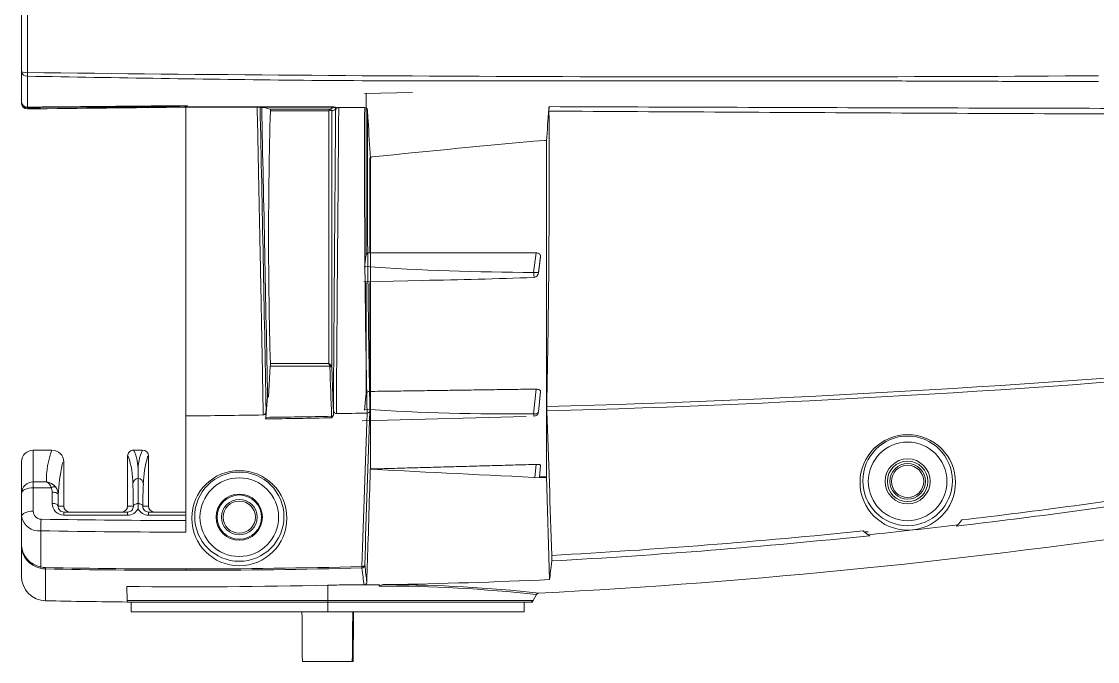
# Model space of a CAD drawing. Extents: x 9.3 to 87, y 1.1 to 68.8.
# Drawn here: x 56.18 to 61.66, y 23.47 to 26.73 of the extents above; entities that cross this region are included whole.
import ezdxf

# ---------------------------------------------------------------- set-up
doc = ezdxf.new("R2010")
doc.units = 0
doc.header["$MEASUREMENT"] = 0
doc.linetypes.add('SLD-Solid', pattern=[0])
doc.layers.add('OBJECT', color=7, linetype='CONTINUOUS')

msp = doc.modelspace()

# ---------------------------------------------------------------- linework, layer by layer
at = {"layer": 'OBJECT', "linetype": 'SLD-Solid', "lineweight": 15}
for p, q in [((57.9291, 26.3601), (58.1736, 26.3638)), ((57.9372, 26.3592), (57.9372, 25.5374)), ((56.1846, 26.3067), (56.1846, 26.3152)), ((56.215, 26.2874), (56.215, 26.2874)), ((56.215, 26.2856), (56.2347, 26.2858)), ((56.2347, 26.2858), (56.2811, 26.2863)), ((57.0206, 26.2898), (56.2446, 26.2898)), ((57.4501, 26.2795), (57.4198, 26.2878)), ((57.4501, 26.2795), (57.7526, 26.2795)), ((57.7483, 26.2717), (57.4505, 26.2717)), ((57.7483, 24.9854), (57.7483, 26.2717)), ((57.7633, 26.2698), (57.7633, 24.9702)), ((57.9564, 26.0328), (57.9564, 25.5497)), ((58.7899, 25.4496), (58.8023, 25.5488)), ((58.8139, 25.4463), (58.8245, 25.5282)), ((58.8246, 25.5327), (58.8142, 25.4491)), ((58.8142, 25.4488), (58.8246, 25.5298)), ((58.8246, 25.5327), (58.8246, 25.5298)), ((57.9263, 25.4016), (58.2246, 25.4084)), ((57.9372, 25.3987), (57.9372, 24.8282)), ((57.9564, 25.3987), (57.9564, 24.8441)), ((57.441, 24.8162), (57.4502, 24.973)), ((57.7524, 24.973), (57.4502, 24.973)), ((57.4505, 24.9854), (57.7483, 24.9854)), ((58.7899, 24.7303), (58.8023, 24.856)), ((57.4271, 24.7123), (57.4362, 24.8161)), ((58.8141, 24.7385), (58.8246, 24.8432)), ((58.8246, 24.8457), (58.8142, 24.7398)), ((58.8142, 24.7397), (58.8246, 24.8438)), ((58.8246, 24.8457), (58.8246, 24.8438)), ((57.0206, 24.7194), (57.0206, 24.1865)), ((57.918, 24.6945), (58.7514, 24.7166)), ((56.2446, 24.5458), (56.3396, 24.5458)), ((56.2446, 24.5458), (56.3396, 24.5458)), ((56.2446, 24.3844), (56.2446, 24.5458)), ((56.7547, 24.5458), (56.8006, 24.5458)), ((56.7547, 24.5458), (56.8006, 24.5458)), ((56.1846, 24.4858), (56.1846, 24.3256)), ((56.3996, 24.4858), (56.3996, 24.2608)), ((56.3996, 24.4858), (56.3996, 24.2608)), ((56.7246, 24.2608), (56.7246, 24.5158)), ((56.7246, 24.2608), (56.7246, 24.5158)), ((56.8306, 24.5158), (56.8306, 24.2608)), ((56.8306, 24.5158), (56.8306, 24.2608)), ((58.7964, 24.4069), (58.8023, 24.4729)), ((58.8246, 24.4695), (58.819, 24.4059)), ((58.819, 24.4059), (58.8246, 24.4687)), ((58.8246, 24.4695), (58.8246, 24.4687)), ((58.8713, 23.8871), (58.8554, 24.4133)), ((56.2446, 24.3844), (56.2446, 24.3537)), ((56.3119, 24.3844), (56.2446, 24.3844)), ((58.8193, 24.4094), (58.8543, 24.4106)), ((58.8218, 24.4095), (58.8215, 24.4057)), ((56.1846, 24.3256), (56.1846, 24.2073)), ((56.2446, 24.2354), (56.2446, 24.3537)), ((56.2446, 24.3537), (56.3347, 24.3537)), ((56.3413, 24.3319), (56.3407, 24.2749)), ((56.3707, 24.2608), (56.3713, 24.3178)), ((56.3996, 24.2608), (56.3707, 24.2608)), ((56.7536, 24.2608), (56.7246, 24.2608)), ((56.8306, 24.2608), (56.8017, 24.2608)), ((56.7241, 24.2308), (56.4002, 24.2308)), ((56.4002, 24.2149), (56.4002, 24.2308)), ((56.4002, 24.2149), (56.7241, 24.2149)), ((56.7241, 24.2149), (56.7241, 24.2308)), ((57.0206, 24.2308), (56.8312, 24.2308)), ((56.8312, 24.2149), (56.8312, 24.2308)), ((56.8312, 24.2149), (57.0206, 24.2149)), ((57.0206, 24.1865), (57.0206, 24.17)), ((56.1846, 24.0609), (56.1846, 23.9044)), ((56.307, 23.7794), (56.307, 23.9414)), ((56.7199, 23.8521), (56.7224, 23.7803)), ((57.7426, 23.8587), (57.7426, 23.7803)), ((57.9275, 23.861), (58.0051, 23.861)), ((56.7224, 23.7803), (57.7426, 23.7803)), ((57.7426, 23.7728), (56.7226, 23.7728)), ((56.7426, 23.7728), (56.7426, 23.7228)), ((57.7426, 23.7803), (58.787, 23.7803)), ((57.7426, 23.7803), (57.7426, 23.7728)), ((58.774, 23.7728), (57.7426, 23.7728)), ((57.7426, 23.7728), (57.7426, 23.7228)), ((58.7426, 23.7228), (58.7426, 23.7728)), ((58.7826, 23.7728), (58.774, 23.7728)), ((58.787, 23.7803), (58.7826, 23.7728)), ((58.8046, 23.8109), (58.787, 23.7803)), ((56.7426, 23.7228), (57.7426, 23.7228)), ((57.7426, 23.7228), (58.7426, 23.7228)), ((57.8674, 23.4708), (57.6135, 23.4708)), ((57.8674, 23.4708), (57.8718, 23.4708))]:
    msp.add_line(p, q, dxfattribs=at)
at = {"layer": 'OBJECT', "linetype": 'SLD-Solid', "lineweight": 15, "flags": 128}
for points in [[(57.7524, 24.973), (57.7537, 24.9737), (57.7551, 24.9745), (57.7563, 24.9752), (57.7575, 24.9758), (57.7585, 24.9764), (57.7594, 24.9769), (57.7601, 24.9773), (57.7606, 24.9776)], [(57.7533, 24.9698), (57.7552, 24.9699), (57.757, 24.9699), (57.7587, 24.97), (57.7602, 24.9701), (57.7615, 24.9701), (57.7624, 24.9701), (57.763, 24.9702), (57.7633, 24.9702)], [(57.762, 24.7178), (57.763, 24.7178), (57.7639, 24.7178), (57.7647, 24.7179), (57.7656, 24.7179), (57.7664, 24.7179), (57.7672, 24.718), (57.768, 24.718), (57.7687, 24.718)], [(58.7923, 24.7178), (58.8, 24.7193), (58.8032, 24.7211)], [(56.1846, 24.3256), (56.1858, 24.3311), (56.1892, 24.3363), (56.1948, 24.3412), (56.2022, 24.3455), (56.2113, 24.349), (56.2217, 24.3516), (56.2329, 24.3532), (56.2446, 24.3537)], [(56.3413, 24.3319), (56.3471, 24.3316), (56.3526, 24.3308), (56.3578, 24.3294), (56.3623, 24.3277), (56.3661, 24.3256), (56.3689, 24.3231), (56.3706, 24.3205), (56.3713, 24.3178)], [(56.3407, 24.2749), (56.3465, 24.2746), (56.3521, 24.2737), (56.3573, 24.2724), (56.3618, 24.2707), (56.3655, 24.2685), (56.3683, 24.2661), (56.3701, 24.2635), (56.3707, 24.2608)], [(56.7536, 24.2608), (56.7541, 24.2632), (56.7554, 24.2655), (56.7576, 24.2677), (56.7605, 24.2697), (56.7641, 24.2714), (56.7682, 24.2729), (56.7728, 24.2739), (56.7776, 24.2747)], [(56.7536, 24.2604), (56.7541, 24.2627), (56.7555, 24.265), (56.7576, 24.2672), (56.7605, 24.2691), (56.7641, 24.2708), (56.7682, 24.2721), (56.7728, 24.2732), (56.7776, 24.2738)], [(56.7776, 24.2747), (56.7825, 24.2739), (56.7871, 24.2729), (56.7912, 24.2714), (56.7948, 24.2697), (56.7977, 24.2677), (56.7999, 24.2655), (56.8012, 24.2632), (56.8017, 24.2608)], [(56.7776, 24.2738), (56.7825, 24.2732), (56.7871, 24.2721), (56.7912, 24.2708), (56.7947, 24.2691), (56.7977, 24.2672), (56.7998, 24.265), (56.8012, 24.2627), (56.8017, 24.2604)], [(56.1846, 24.2073), (56.1858, 24.2128), (56.1892, 24.2181), (56.1948, 24.2229), (56.2022, 24.2272), (56.2113, 24.2307), (56.2217, 24.2333), (56.2329, 24.2349), (56.2446, 24.2354)], [(57.9305, 23.9604), (57.9301, 23.959), (57.9291, 23.9577), (57.9277, 23.9565), (57.9259, 23.9555), (57.9237, 23.9546), (57.9212, 23.954), (57.9185, 23.9537), (57.9157, 23.9536)], [(56.7226, 23.7728), (56.7226, 23.773), (56.7226, 23.7737), (56.7226, 23.7748), (56.7225, 23.7763), (56.7225, 23.7781), (56.7224, 23.7803)]]:
    msp.add_lwpolyline(points, dxfattribs=at)
at = {"layer": 'OBJECT', "linetype": 'SLD-Solid', "lineweight": 15}
for centre, radius in [((60.6932, 24.3816), 0.2429), ((60.6924, 24.3893), 0.2279), ((60.6926, 24.3868), 0.2), ((60.6926, 24.3868), 0.1145), ((60.6926, 24.3868), 0.103), ((60.6926, 24.3868), 0.0905), ((60.6926, 24.3868), 0.0818), ((57.2927, 24.1996), 0.242), ((57.2926, 24.2073), 0.227), ((57.2926, 24.2048), 0.2), ((57.2926, 24.2048), 0.1177), ((57.2926, 24.2048), 0.1128), ((57.2926, 24.2048), 0.0905), ((57.2926, 24.2048), 0.0818)]:
    msp.add_circle(centre, radius, dxfattribs=at)
for centre, radius, start, end in [((56.2074, 26.5089), 0.0436, 238.4679, 279.5354), ((56.2122, 26.4747), 0.0277, 185.9752, 274.4417), ((50.836, 26.5498), 5.3793, 358.9063, 359.1075), ((59.8357, 320.1581), 293.7144, 269.293608, 270.356607), ((56.2125, 26.3179), 0.028, 185.4884, 275.0504), ((56.213, 26.3094), 0.0285, 185.377, 274.0808), ((56.2116, 26.3138), 0.0262, 191.9477, 277.3034), ((56.1514, 26.2892), 0.0637, 358.4098, 0.7499), ((56.2446, 26.3887), 0.0989, 263.5714, 270.0144), ((56.9996, 26.4398), 0.1498, 265.7058, 278.8959), ((57.1475, -97.4109), 123.7015, 89.890636, 90.073737), ((57.3783, 26.1691), 0.1213, 83.0778, 87.482), ((57.3929, 26.2192), 0.0704, 85.5295, 89.9458), ((-392.6874, 16.6164), 450.1897, 1.034821, 1.231168), ((-312.9719, 18.0589), 370.4697, 1.045109, 1.272756), ((57.425, 26.2744), 0.0257, 353.9434, 11.6059), ((57.4646, 26.2912), 0.00681, 345.4488, 1.087), ((57.769, 26.2653), 0.0216, 139.0221, 163.0122), ((57.7522, 26.2702), 0.00933, 10.1431, 87.1363), ((57.7533, 26.2696), 0.01, 1.1711, 89.9431), ((56.1951, 29.5874), 3.6696, 295.2988, 295.6369), ((57.7693, 26.2909), 0.00465, 340.1761, 1.2456), ((57.7737, 26.2812), 0.00814, 45.2682, 90.5329), ((57.774, 26.268), 0.023, 49.095, 90.1973), ((57.7859, 26.2962), 0.0112, 235.0245, 286.2899), ((57.772, 26.2791), 0.0108, 359.7744, 46.4299), ((57.7009, 26.2773), 0.0819, 357.8153, 1.2733), ((57.7985, 26.2723), 0.0161, 89.8654, 125.805), ((120.0544, 26.0016), 62.1247, 179.735815, 181.168746), ((57.9309, 26.2742), 0.0138, 6.2779, 92.2639), ((120.3949, 26.0288), 62.4508, 179.773404, 181.178055), ((80.7921, 25.6288), 23.3505, 178.42246, 181.57911), ((57.7551, 26.2518), 0.021, 72.6791, 109.0201), ((2.9079, 25.9328), 55.9611, 358.80607, 0.34512), ((58.8479, 26.1114), 0.00981, 40.9903, 101.3354), ((57.97, 26.0252), 0.0116, 95.2033, 153.9046), ((57.9547, 25.5312), 0.0186, 84.7022, 160.6013), ((58.8218, 38.9261), 13.4766, 266.20551, 269.86439), ((57.7686, 53.8927), 28.4874, 270.91777, 272.05649), ((58.804, 25.5087), 0.0604, 258.0894, 279.6437), ((58.789, 25.4486), 0.0252, 277.536, 0.34), ((57.3069, 24.9826), 0.1436, 356.1418, 1.0822), ((57.7446, 24.9656), 0.02, 36.7494, 79.4148), ((57.7151, 24.9674), 0.0377, 8.47, 28.4121), ((57.7494, 24.9695), 0.0138, 2.5917, 35.864), ((57.113, 86.8092), 62.067, 271.610038, 275.205097), ((57.223, 84.2571), 59.5348, 271.573082, 275.320348), ((57.956, 24.8251), 0.019, 88.6181, 170.4771), ((58.658, 35.3828), 10.6533, 266.08119, 270.70928), ((379.4319, 13.3658), 321.6759, 177.97279, 178.112582), ((57.9443, 24.7475), 0.0132, 262.5628, 348.1574), ((57.7099, 24.7588), 0.0716, 317.0664, 325.2249), ((57.7509, 24.7287), 0.0207, 328.9402, 4.0554), ((379.7266, 13.3389), 321.9859, 177.97181, 178.110831), ((58.793, 24.7396), 0.0212, 298.7027, 0.1181), ((56.2446, 24.4858), 0.06, 90, 180), ((56.2446, 24.4858), 0.06, 90, 180), ((56.7094, 24.3992), 0.3977, 158.3804, 182.1453), ((56.3396, 24.4858), 0.06, 0.0051, 90.0036), ((56.3396, 24.4858), 0.06, 0.0051, 90.0036), ((56.7546, 24.5158), 0.03, 89.9945, 179.9965), ((56.5472, 24.445), 0.2306, 357.6953, 25.9098), ((57.0081, 24.445), 0.2306, 154.0902, 182.3047), ((56.8006, 24.5158), 0.03, 0.0053, 90.0037), ((57.3326, 24.2699), 0.9626, 167.8323, 177.1478), ((56.2996, 24.3714), 0.4513, 0.1686, 18.3598), ((57.2973, 24.3664), 0.493, 162.8316, 179.265), ((57.9708, 24.4594), 0.0114, 186.7159, 260.4495), ((58.8456, 24.4144), 0.00983, 271.7685, 353.3563), ((56.244, 24.3249), 0.0594, 89.4218, 179.4101), ((56.305, 24.3188), 0.0659, 36.8154, 83.9458), ((56.2954, 24.3483), 0.0396, 7.8288, 65.3191), ((56.3509, 24.3324), 0.0268, 75.0998, 127.259), ((56.7807, 24.3724), 0.0298, 95.8286, 179.3311), ((54.3613, 24.26), 2.3922, 0.0188, 2.7018), ((56.7746, 24.3724), 0.0298, 0.6689, 84.1714), ((58.9836, 24.265), 2.1819, 177.169, 180.1107), ((56.4001, 24.2742), 0.0594, 179.3843, 270.09), ((56.4001, 24.2601), 0.0294, 178.7592, 270.1938), ((56.4296, 24.2608), 0.03, 180.0044, 270.004), ((56.4296, 24.2608), 0.03, 180.0044, 270.004), ((56.6946, 24.2608), 0.03, 269.996, 359.9956), ((56.6946, 24.2608), 0.03, 269.996, 359.9956), ((56.7242, 24.2601), 0.0294, 269.8028, 0.4754), ((56.8311, 24.2601), 0.0294, 179.5251, 270.1966), ((56.8606, 24.2608), 0.03, 180.0044, 270.004), ((56.8606, 24.2608), 0.03, 180.0044, 270.004), ((56.273, 24.2245), 0.09, 191.0556, 276.4258), ((56.2852, 24.2349), 0.0406, 179.1891, 268.3279), ((62.691, 24.0622), 6.4084, 178.81863, 179.3484), ((56.7242, 24.2742), 0.0594, 269.9055, 334.2276), ((56.8311, 24.2742), 0.0594, 205.7724, 270.0945), ((57.0317, 58.0706), 34.2988, 272.98344, 278.52454), ((57.1628, 79.4871), 55.359, 269.08946, 269.85288), ((60.477, 24.2288), 0.0994, 269.5806, 278.2454), ((56.3047, 24.0628), 0.1201, 180.919, 257.9328), ((56.3011, 24.0671), 0.1166, 183.0557, 261.0394), ((58.6545, 23.9958), 0.2283, 356.5727, 3.6096), ((56.2643, 23.9574), 0.0194, 321.8626, 343.5571), ((56.6525, 23.9415), 0.3455, 178.8699, 180.0186), ((57.5971, 23.9418), 0.5765, 180.0395, 180.7322), ((59.4602, 23.9948), 1.545, 181.5291, 181.7884), ((57.9156, 23.9616), 0.015, 271.306, 355.7039), ((56.3096, 23.9044), 0.125, 180, 268.7894), ((56.3096, 23.9044), 0.125, 180, 268.7894), ((57.9255, 23.8752), 0.0158, 296.3252, 0.102), ((58.0346, 23.8024), 0.0603, 78.6356, 120.2268), ((58.0154, 16.7039), 7.1507, 83.66299, 90.08937), ((58.0245, 16.5819), 7.2797, 83.75105, 89.8268), ((58.8176, 23.8034), 0.015, 92.9816, 149.9993), ((57.0316, 58.0708), 34.299, 268.78941, 269.48379), ((57.0316, 58.0708), 34.299, 268.78941, 269.48379), ((58.774, 23.7878), 0.015, 270, 330)]:
    msp.add_arc(centre, radius, start, end, dxfattribs=at)
for centre, major_axis, ratio, start_param, end_param in [((56.3996, 16.5458), (0, 7.94), 0.017455, 6.283053, 6.340406), ((56.7247, 16.5458), (0, 7.97), 0.017455, 6.259706, 6.283251), ((56.8306, 16.5458), (0, 7.97), 0.017455, 6.28312, 6.314178), ((92.5264, 28.0208), (44.0055, 1.9284), 0.075723, 3.805898, 3.837462), ((57.6703, 17.2101), (-0.1447, 16.5844), 0.000143, 1.16723, 1.183695), ((57.815, 17.2101), (0.1447, 16.5844), 0.000143, 1.167233, 1.183698), ((57.815, 17.2101), (0.1447, 16.5844), 0.000143, 5.09949, 5.115955)]:
    msp.add_ellipse(centre, major_axis=major_axis, ratio=ratio, start_param=start_param, end_param=end_param, dxfattribs=at)
for points, degree in [([(56.1846, 26.8785), (56.1846, 26.7423), (56.1846, 26.6067), (56.1846, 26.4718)], 3), ([(56.2146, 26.466), (56.2146, 26.6014), (56.2146, 26.7375), (56.2146, 26.8742)], 3), ([(56.2151, 26.281), (56.4836, 26.2841), (56.7521, 26.287), (57.0206, 26.2898)], 3), ([(57.0206, 26.2898), (57.0099, 26.29), (56.9991, 26.2902), (56.9883, 26.2904)], 3), ([(57.0206, 26.2974), (57.023, 26.2974), (57.0253, 26.2975), (57.0276, 26.2975)], 3), ([(57.0276, 26.2975), (57.0259, 26.2956), (57.0243, 26.2937), (57.0227, 26.2918)], 3), ([(57.0227, 26.2918), (57.1723, 26.2917), (57.3218, 26.2915), (57.4714, 26.2913)], 3), ([(57.4198, 26.2878), (57.4154, 26.2878), (57.4109, 26.2878), (57.4065, 26.2878)], 3), ([(57.7736, 26.2893), (57.6728, 26.2894), (57.572, 26.2894), (57.4712, 26.2895)], 3), ([(57.4714, 26.2913), (57.5722, 26.2912), (57.6731, 26.2911), (57.7739, 26.291)], 3), ([(57.7533, 26.2796), (57.7601, 26.2828), (57.7669, 26.2861), (57.7736, 26.2893)], 3), ([(57.7985, 26.2884), (57.8425, 26.2883), (57.8864, 26.2881), (57.9303, 26.288)], 3), ([(57.9446, 26.2758), (57.9457, 26.2577), (57.9468, 26.2396), (57.9479, 26.2215)], 3), ([(58.8675, 26.2791), (58.8632, 26.2255), (58.8591, 26.1717), (58.8553, 26.1178)], 3), ([(58.8685, 26.2924), (58.8682, 26.288), (58.8678, 26.2835), (58.8675, 26.2791)], 3), ([(58.8685, 26.2924), (58.8682, 26.2878), (58.868, 26.2799), (58.868, 26.2698)], 3), ([(57.7633, 26.2698), (57.7632, 26.2705), (57.7625, 26.2712), (57.7613, 26.2719)], 3), ([(57.9479, 26.2215), (57.9518, 26.1577), (57.9557, 26.0939), (57.9595, 26.0303)], 3), ([(58.8459, 26.121), (58.5535, 26.0953), (58.2611, 26.067), (57.9689, 26.0368)], 3), ([(57.9372, 25.5374), (57.9299, 25.4791)], 1), ([(58.8023, 25.5488), (57.9564, 25.5497)], 1), ([(58.8246, 25.5298), (58.8243, 25.5282)], 1), ([(57.9299, 25.4791), (57.9296, 25.4745)], 1), ([(58.7916, 25.4495), (58.7899, 25.4496)], 1), ([(58.7908, 25.4236), (58.7923, 25.4237)], 1), ([(58.8142, 25.4491), (58.8142, 25.4488)], 1), ([(57.7533, 24.9698), (57.7532, 24.9709), (57.7529, 24.972), (57.7524, 24.973)], 3), ([(57.762, 24.7178), (57.7591, 24.8018), (57.7562, 24.8858), (57.7533, 24.9698)], 3), ([(58.8023, 24.856), (57.9564, 24.8441)], 1), ([(57.441, 24.8162), (57.4394, 24.8162), (57.4378, 24.8162), (57.4362, 24.8161)], 3), ([(57.9372, 24.8282), (57.9299, 24.7544)], 1), ([(57.9299, 24.7544), (57.9296, 24.7496)], 1), ([(58.8824, 24.0101), (58.8743, 24.255), (58.866, 24.4998), (58.8573, 24.7447)], 3), ([(57.0206, 24.7194), (57.1519, 24.7208), (57.2831, 24.7225), (57.4143, 24.7246)], 3), ([(57.4266, 24.7045), (57.4267, 24.7069), (57.4269, 24.7095), (57.4271, 24.7123)], 3), ([(57.7623, 24.7101), (57.6504, 24.7077), (57.5385, 24.7058), (57.4266, 24.7045)], 3), ([(57.4271, 24.7123), (57.5388, 24.7135), (57.6504, 24.7154), (57.762, 24.7178)], 3), ([(57.7623, 24.7101), (57.7623, 24.7124), (57.7622, 24.7151), (57.762, 24.7178)], 3), ([(57.7863, 24.7311), (57.8383, 24.7322), (57.8904, 24.7333), (57.9424, 24.7344)], 3), ([(57.9424, 24.7344), (57.9425, 24.7344), (57.9425, 24.7344), (57.9426, 24.7344)], 3), ([(58.7916, 24.7303), (58.7899, 24.7303)], 1), ([(58.7908, 24.7178), (58.7923, 24.7178)], 1), ([(58.8142, 24.7398), (58.8142, 24.7397)], 1), ([(58.8023, 24.4729), (57.9647, 24.4497)], 1), ([(56.7776, 24.402), (56.7776, 24.4141), (56.7776, 24.4253), (56.7776, 24.4357)], 3), ([(60.941, 24.1592), (61.3335, 24.2052), (61.7251, 24.2581), (62.1159, 24.3179)], 3), ([(62.1117, 24.3452), (61.7316, 24.2871), (61.3507, 24.2355), (60.9689, 24.1904)], 3), ([(56.7536, 24.2608), (56.7536, 24.2606), (56.7536, 24.2605), (56.7536, 24.2604)], 3), ([(56.7776, 24.2738), (56.7776, 24.2741), (56.7776, 24.2744), (56.7776, 24.2747)], 3), ([(56.7776, 24.2484), (56.7776, 24.257), (56.7776, 24.2653), (56.7776, 24.2738)], 3), ([(56.8017, 24.2604), (56.8017, 24.2605), (56.8017, 24.2606), (56.8017, 24.2608)], 3), ([(57.0206, 24.1874), (56.7751, 24.188), (56.5295, 24.1904), (56.284, 24.1943)], 3), ([(57.0206, 24.1283), (57.0206, 24.1422), (57.0206, 24.1561), (57.0206, 24.17)], 3), ([(60.9484, 24.1655), (60.7962, 24.1476), (60.6438, 24.1307), (60.4914, 24.115)], 3), ([(60.941, 24.1592), (60.9435, 24.1613), (60.946, 24.1634), (60.9484, 24.1655)], 3), ([(60.9484, 24.1655), (60.9557, 24.1736), (60.9625, 24.1819), (60.9689, 24.1904)], 3), ([(60.4658, 24.1349), (60.4739, 24.1279), (60.4825, 24.1212), (60.4914, 24.115)], 3), ([(60.4914, 24.115), (60.4942, 24.1134), (60.497, 24.1119), (60.4999, 24.1105)], 3), ([(58.8713, 23.8871), (58.8739, 23.9118), (58.8774, 23.9435), (58.8825, 23.9821)], 3), ([(56.307, 23.9414), (56.2977, 23.9416), (56.2885, 23.943), (56.2796, 23.9454)], 3), ([(56.2829, 23.9519), (56.2908, 23.9497), (56.2988, 23.9485), (56.3071, 23.9483)], 3), ([(57.0207, 23.9344), (56.7828, 23.9343), (56.5449, 23.9366), (56.307, 23.9414)], 3), ([(56.3071, 23.9483), (56.5449, 23.9436), (56.7828, 23.9413), (57.0206, 23.9414)], 3), ([(57.0206, 23.9414), (57.319, 23.9416), (57.6174, 23.9456), (57.9157, 23.9536)], 3), ([(57.9159, 23.9466), (57.6176, 23.9386), (57.3191, 23.9346), (57.0207, 23.9344)], 3), ([(57.9267, 23.861), (57.9241, 23.8843), (57.9205, 23.9129), (57.9159, 23.9466)], 3), ([(57.9305, 23.9604), (57.9351, 23.9268), (57.9386, 23.8984), (57.9413, 23.8752)], 3), ([(58.8713, 23.8871), (58.5959, 23.8748), (58.321, 23.8663), (58.0465, 23.8616)], 3), ([(57.7426, 23.8587), (57.4011, 23.8509), (57.0602, 23.8487), (56.7199, 23.8521)], 3), ([(57.9275, 23.861), (57.9272, 23.861), (57.9269, 23.861), (57.9267, 23.861)], 3), ([(58.8168, 23.8183), (58.8168, 23.8183), (58.8168, 23.8183), (58.8168, 23.8183)], 3)]:
    msp.add_open_spline(points, degree=degree, dxfattribs=at)
for points, knots in [([(56.1846, 26.4718), (56.1846, 26.4453), (56.1846, 26.4188), (56.1846, 26.3923), (56.1846, 26.3666), (56.1846, 26.3409), (56.1846, 26.3152)], [0, 0, 0, 0, 0.003565496, 0.003565496, 0.003565496, 0.007017211, 0.007017211, 0.007017211, 0.007017211]), ([(56.2143, 26.4471), (56.4413, 26.4433), (56.6684, 26.4396), (57.1225, 26.4325), (57.3495, 26.4292), (57.8036, 26.4248), (58.0306, 26.4239), (58.4848, 26.4233), (58.7119, 26.4235), (59.166, 26.424), (59.3931, 26.4243), (59.7337, 26.4246), (59.8472, 26.4246), (60.0743, 26.4246), (60.1878, 26.4245), (60.4149, 26.424), (60.5284, 26.4236), (60.7555, 26.4225), (60.869, 26.4219), (61.0961, 26.4214), (61.2096, 26.4211), (61.4367, 26.4205), (61.5502, 26.4202), (61.6637, 26.4199)], [0, 0, 0, 0, 0.125, 0.125, 0.25, 0.25, 0.375, 0.375, 0.5, 0.5, 0.625, 0.625, 0.6875, 0.6875, 0.75, 0.75, 0.8125, 0.8125, 0.875, 0.875, 0.9375, 0.9375, 1, 1, 1, 1]), ([(56.215, 26.29), (56.215, 26.2983), (56.2149, 26.3066), (56.2149, 26.315), (56.2147, 26.359), (56.2145, 26.4031), (56.2143, 26.4471)], [0.00040516, 0.00040516, 0.00040516, 0.00040516, 0.001524, 0.001524, 0.001524, 0.007445876, 0.007445876, 0.007445876, 0.007445876]), ([(56.215, 26.29), (56.225, 26.2901), (56.235, 26.2902), (56.245, 26.2903), (56.285, 26.2907), (56.325, 26.2911), (56.365, 26.2915), (56.525, 26.293), (56.685, 26.2945), (56.845, 26.2959), (56.9035, 26.2964), (56.9621, 26.2969), (57.0206, 26.2974)], [0, 0, 0, 0, 0.000762, 0.000762, 0.000762, 0.00381, 0.00381, 0.00381, 0.016002, 0.016002, 0.016002, 0.0204644, 0.0204644, 0.0204644, 0.0204644]), ([(57.0276, 26.2975), (57.0276, 26.2975), (57.0275, 26.2974), (57.027, 26.2973), (57.0248, 26.297), (57.0157, 26.2964), (56.9793, 26.2953), (56.8333, 26.2932), (56.5938, 26.2917), (56.3819, 26.2909), (56.2812, 26.2906)], [0, 0, 0, 0, 0.000162, 0.000565, 0.00233, 0.009326, 0.037253, 0.148903, 0.595452, 1, 1, 1, 1]), ([(57.0206, 26.2898), (57.0206, 26.1255), (57.0206, 25.9686), (57.0206, 25.7443), (57.0206, 25.6717), (57.0206, 25.5307), (57.0206, 25.4623), (57.0206, 25.363), (57.0206, 25.3305), (57.0206, 25.2666), (57.0206, 25.2353), (57.0206, 25.1433), (57.0206, 25.0845), (57.0206, 24.9153), (57.0206, 24.8123), (57.0206, 24.7194)], [0, 0, 0, 0, 0.25, 0.25, 0.375, 0.375, 0.5, 0.5, 0.5625, 0.5625, 0.625, 0.625, 0.75, 0.75, 1, 1, 1, 1]), ([(57.4143, 24.7246), (57.4139, 24.7476), (57.4135, 24.7714), (57.4127, 24.8203), (57.4122, 24.8453), (57.4108, 24.9224), (57.4098, 24.9764), (57.4066, 25.1459), (57.4043, 25.2683), (57.401, 25.4332), (57.4003, 25.4667), (57.399, 25.5349), (57.3983, 25.5695), (57.3962, 25.6747), (57.3947, 25.747), (57.3917, 25.8956), (57.3902, 25.9721), (57.387, 26.1285), (57.3853, 26.2085), (57.3837, 26.2903)], [0, 0, 0, 0, 0.0625, 0.0625, 0.125, 0.125, 0.25, 0.25, 0.5, 0.5, 0.5625, 0.5625, 0.625, 0.625, 0.75, 0.75, 0.875, 0.875, 1, 1, 1, 1]), ([(57.4712, 26.2895), (57.4709, 26.2895), (57.4707, 26.2895), (57.4705, 26.2895), (57.4446, 26.2895), (57.4188, 26.2895), (57.393, 26.2895)], [0, 0, 0, 0, 0.000016803, 0.000016803, 0.000016803, 0.001987127, 0.001987127, 0.001987127, 0.001987127]), ([(57.4065, 26.2878), (57.4064, 26.2878), (57.4063, 26.2878), (57.4063, 26.2878), (57.4036, 26.2883), (57.401, 26.2888), (57.3984, 26.2893)], [0.01228681, 0.01228681, 0.01228681, 0.01228681, 0.012341304, 0.012341304, 0.012341304, 0.014551629, 0.014551629, 0.014551629, 0.014551629]), ([(57.7526, 26.2795), (57.7527, 26.2795), (57.7528, 26.2795), (57.7528, 26.2795), (57.7531, 26.2795), (57.7532, 26.2796), (57.7533, 26.2796)], [0, 0, 0, 0, 0.00001318777, 0.00001318777, 0.00001318777, 0.0000681759, 0.0000681759, 0.0000681759, 0.0000681759]), ([(57.7828, 26.2741), (57.7829, 26.2761), (57.7834, 26.278), (57.7853, 26.2818), (57.7867, 26.2837), (57.789, 26.2854)], [0, 0, 0, 0, 0.5, 0.5, 1, 1, 1, 1]), ([(57.7985, 26.2884), (57.7978, 26.2069), (57.7972, 26.1271), (57.7959, 25.9713), (57.7953, 25.8954), (57.7935, 25.6739), (57.7924, 25.5344), (57.791, 25.3703), (57.7908, 25.338), (57.7903, 25.2747), (57.7901, 25.2437), (57.7893, 25.1523), (57.7889, 25.0938), (57.7876, 24.9256), (57.7869, 24.823), (57.7863, 24.7311)], [0, 0, 0, 0, 0.125, 0.125, 0.25, 0.25, 0.5, 0.5, 0.5625, 0.5625, 0.625, 0.625, 0.75, 0.75, 1, 1, 1, 1]), ([(62.4519, 26.2815), (61.8605, 26.2834), (61.2659, 26.2848), (60.3693, 26.2873), (60.0698, 26.2883), (59.4699, 26.2903), (59.1695, 26.2914), (58.8685, 26.2924)], [0, 0, 0, 0, 0.5, 0.5, 0.75, 0.75, 1, 1, 1, 1]), ([(57.7711, 24.7552), (57.7714, 24.8005), (57.7717, 24.8482), (57.7725, 24.9487), (57.7728, 25.0012), (57.7737, 25.111), (57.7741, 25.1681), (57.7748, 25.2573), (57.775, 25.2876), (57.7755, 25.3494), (57.7757, 25.3809), (57.777, 25.5409), (57.778, 25.6768), (57.7797, 25.8922), (57.7803, 25.9659), (57.7815, 26.1174), (57.7821, 26.195), (57.7828, 26.2741)], [0, 0, 0, 0, 0.125, 0.125, 0.25, 0.25, 0.375, 0.375, 0.4375, 0.4375, 0.5, 0.5, 0.75, 0.75, 0.875, 0.875, 1, 1, 1, 1]), ([(58.868, 26.2698), (59.1684, 26.2681), (59.4682, 26.2663), (60.0668, 26.263), (60.3656, 26.2614), (61.2602, 26.2571), (61.8533, 26.2548), (62.4432, 26.2519)], [0, 0, 0, 0, 0.25, 0.25, 0.5, 0.5, 1, 1, 1, 1]), ([(58.8553, 26.1178), (58.8554, 26.0202), (58.8553, 25.9248), (58.8552, 25.7859), (58.8552, 25.7403), (58.8552, 25.6507), (58.8552, 25.6067), (58.8551, 25.4772), (58.8551, 25.3941), (58.8551, 25.2742), (58.8551, 25.2351), (58.8551, 25.1589), (58.8551, 25.1218), (58.8551, 25.0131), (58.8552, 24.9445), (58.8552, 24.8148), (58.8552, 24.7543), (58.8553, 24.586), (58.8554, 24.4909), (58.8554, 24.4133)], [0, 0, 0, 0, 0.125, 0.125, 0.1875, 0.1875, 0.25, 0.25, 0.375, 0.375, 0.4375, 0.4375, 0.5, 0.5, 0.625, 0.625, 0.75, 0.75, 1, 1, 1, 1]), ([(57.9595, 24.458), (57.9595, 24.4966), (57.9595, 24.539), (57.9595, 24.6311), (57.9595, 24.6809), (57.9596, 24.7872), (57.9596, 24.8438), (57.9597, 24.964), (57.9597, 25.0276), (57.9597, 25.1609), (57.9597, 25.2308), (57.9597, 25.3764), (57.9597, 25.4519), (57.9597, 25.6083), (57.9596, 25.6892), (57.9596, 25.8145), (57.9596, 25.8569), (57.9595, 25.9428), (57.9595, 25.9863), (57.9595, 26.0303)], [0, 0, 0, 0, 0.125, 0.125, 0.25, 0.25, 0.375, 0.375, 0.5, 0.5, 0.625, 0.625, 0.75, 0.75, 0.875, 0.875, 0.9375, 0.9375, 1, 1, 1, 1]), ([(58.8023, 25.5488), (58.8049, 25.5486), (58.8101, 25.5483), (58.8169, 25.5453), (58.8219, 25.5411), (58.8243, 25.5365), (58.8245, 25.5337), (58.8246, 25.5327)], [0, 0, 0, 0, 0.221447, 0.442937, 0.663375, 0.88227, 1, 1, 1, 1]), ([(58.7923, 25.4237), (58.7921, 25.4263), (58.7917, 25.4316), (58.7916, 25.4435), (58.7916, 25.4495)], [0, 0, 0, 0, 0.488041, 1, 1, 1, 1]), ([(57.7633, 24.9702), (57.7635, 24.9635), (57.7637, 24.9568), (57.764, 24.9502), (57.7649, 24.9235), (57.7658, 24.8969), (57.7667, 24.8702), (57.7684, 24.8235), (57.77, 24.7769), (57.7716, 24.7302)], [0, 0, 0, 0, 0.000508, 0.000508, 0.000508, 0.00254, 0.00254, 0.00254, 0.006099014, 0.006099014, 0.006099014, 0.006099014]), ([(58.8023, 24.856), (58.8049, 24.8559), (58.8101, 24.8557), (58.8169, 24.8539), (58.8219, 24.8511), (58.8243, 24.8482), (58.8245, 24.8463), (58.8246, 24.8457)], [0, 0, 0, 0, 0.22145, 0.442942, 0.663371, 0.882264, 1, 1, 1, 1]), ([(57.4289, 24.7469), (57.4286, 24.7423), (57.4277, 24.7377), (57.4245, 24.7313), (57.4232, 24.7293), (57.4195, 24.7259), (57.4171, 24.7246), (57.4143, 24.7246)], [0, 0, 0, 0, 0.5, 0.5, 0.75, 0.75, 1, 1, 1, 1]), ([(57.4289, 24.7469), (57.4285, 24.7395), (57.4281, 24.7321), (57.4277, 24.7248), (57.4274, 24.7192), (57.4271, 24.7137), (57.4268, 24.7081), (57.4267, 24.7069), (57.4267, 24.7057), (57.4266, 24.7045)], [-0.000655032, -0.000655032, -0.000655032, -0.000655032, 0, 0, 0, 0.000494342, 0.000494342, 0.000494342, 0.000599943, 0.000599943, 0.000599943, 0.000599943]), ([(57.7863, 24.7311), (57.7833, 24.7311), (57.7806, 24.7325), (57.7767, 24.7362), (57.7753, 24.7384), (57.7721, 24.7453), (57.7712, 24.7503), (57.7711, 24.7552)], [0, 0, 0, 0, 0.25, 0.25, 0.5, 0.5, 1, 1, 1, 1]), ([(57.7716, 24.7302), (57.7716, 24.7304), (57.7716, 24.7306), (57.7716, 24.7309), (57.7714, 24.739), (57.7713, 24.7471), (57.7711, 24.7552)], [0.0004836717, 0.0004836717, 0.0004836717, 0.0004836717, 0.0005035784, 0.0005035784, 0.0005035784, 0.0012252009, 0.0012252009, 0.0012252009, 0.0012252009]), ([(58.8569, 24.7667), (58.8569, 24.7642), (58.8569, 24.761), (58.857, 24.7536), (58.8571, 24.7493), (58.8573, 24.7447)], [0, 0, 0, 0, 0.5, 0.5, 1, 1, 1, 1]), ([(58.8142, 24.7398), (58.8142, 24.7398), (58.814, 24.7387), (58.8131, 24.736), (58.8101, 24.7329), (58.8043, 24.731), (58.7981, 24.7302), (58.7937, 24.7303), (58.7916, 24.7303)], [0, 0, 0, 0, 0.00456, 0.169623, 0.473655, 0.691286, 0.845258, 1, 1, 1, 1]), ([(58.7923, 24.7178), (58.7921, 24.718), (58.7917, 24.7184), (58.7916, 24.7263), (58.7916, 24.7303)], [0, 0, 0, 0, 0.488028, 1, 1, 1, 1]), ([(58.8023, 24.4729), (58.8049, 24.473), (58.8101, 24.473), (58.8169, 24.4725), (58.8219, 24.4715), (58.8243, 24.4704), (58.8245, 24.4697), (58.8246, 24.4695)], [0, 0, 0, 0, 0.221451, 0.442942, 0.66337, 0.88227, 1, 1, 1, 1]), ([(57.9413, 23.8752), (57.9435, 23.9478), (57.9458, 24.0203), (57.948, 24.0929), (57.9507, 24.1791), (57.9534, 24.2652), (57.9561, 24.3513), (57.9568, 24.3729), (57.9575, 24.3944), (57.9581, 24.4159), (57.9585, 24.4267), (57.9588, 24.4375), (57.9591, 24.4482), (57.9592, 24.4509), (57.9593, 24.4536), (57.9594, 24.4563), (57.9594, 24.4569), (57.9594, 24.4574), (57.9595, 24.458)], [0.02387482, 0.02387482, 0.02387482, 0.02387482, 0.03024555, 0.03024555, 0.03024555, 0.03780694, 0.03780694, 0.03780694, 0.03969728, 0.03969728, 0.03969728, 0.04064246, 0.04064246, 0.04064246, 0.04087875, 0.04087875, 0.04087875, 0.04092889, 0.04092889, 0.04092889, 0.04092889]), ([(56.7776, 24.2747), (56.7776, 24.2911), (56.7776, 24.3063), (56.7776, 24.3344), (56.7776, 24.347), (56.7776, 24.3688), (56.7776, 24.3782), (56.7776, 24.393), (56.7776, 24.3985), (56.7776, 24.402)], [0, 0, 0, 0, 0.25, 0.25, 0.5, 0.5, 0.75, 0.75, 1, 1, 1, 1]), ([(56.3347, 24.3537), (56.337, 24.3505), (56.3386, 24.3469), (56.3408, 24.3395), (56.3413, 24.3357), (56.3413, 24.3319)], [0, 0, 0, 0, 0.5, 0.5, 1, 1, 1, 1]), ([(56.3713, 24.3178), (56.3713, 24.3251), (56.3702, 24.3322), (56.3656, 24.346), (56.3622, 24.3525), (56.3578, 24.3583)], [0, 0, 0, 0, 0.5, 0.5, 1, 1, 1, 1]), ([(56.1846, 24.2073), (56.1846, 24.1751), (56.1846, 24.1429), (56.1846, 24.1108), (56.1846, 24.0942), (56.1846, 24.0775), (56.1846, 24.0609)], [0.001774252, 0.001774252, 0.001774252, 0.001774252, 0.004640259, 0.004640259, 0.004640259, 0.00612036, 0.00612036, 0.00612036, 0.00612036]), ([(56.2829, 23.9519), (56.283, 24.0061), (56.283, 24.0602), (56.2831, 24.1143), (56.2831, 24.1212), (56.2831, 24.1282), (56.2831, 24.1351)], [0.000259417, 0.000259417, 0.000259417, 0.000259417, 0.00508, 0.00508, 0.00508, 0.005698078, 0.005698078, 0.005698078, 0.005698078]), ([(60.4658, 24.1349), (60.2025, 24.1079), (59.9388, 24.084), (59.4109, 24.0424), (59.1468, 24.0247), (58.8824, 24.0101)], [0, 0, 0, 0, 0.5, 0.5, 1, 1, 1, 1]), ([(58.8825, 23.9821), (59.1525, 23.997), (59.4224, 24.0151), (59.9616, 24.0579), (60.231, 24.0825), (60.4999, 24.1105)], [0, 0, 0, 0, 0.5, 0.5, 1, 1, 1, 1]), ([(57.9267, 23.861), (57.8963, 23.8609), (57.8657, 23.8607), (57.8044, 23.8599), (57.7736, 23.8594), (57.7426, 23.8587)], [0, 0, 0, 0, 0.5, 0.5, 1, 1, 1, 1]), ([(58.0051, 23.861), (58.0051, 23.861), (58.0051, 23.8609), (58.0051, 23.8609), (58.0048, 23.8588), (58.0045, 23.8567), (58.0042, 23.8546)], [0, 0, 0, 0, 0.0000048399, 0.0000048399, 0.0000048399, 0.0001904321, 0.0001904321, 0.0001904321, 0.0001904321])]:
    msp.add_open_spline(points, degree=3, knots=knots, dxfattribs=at)

doc.saveas('drawing.dxf')
